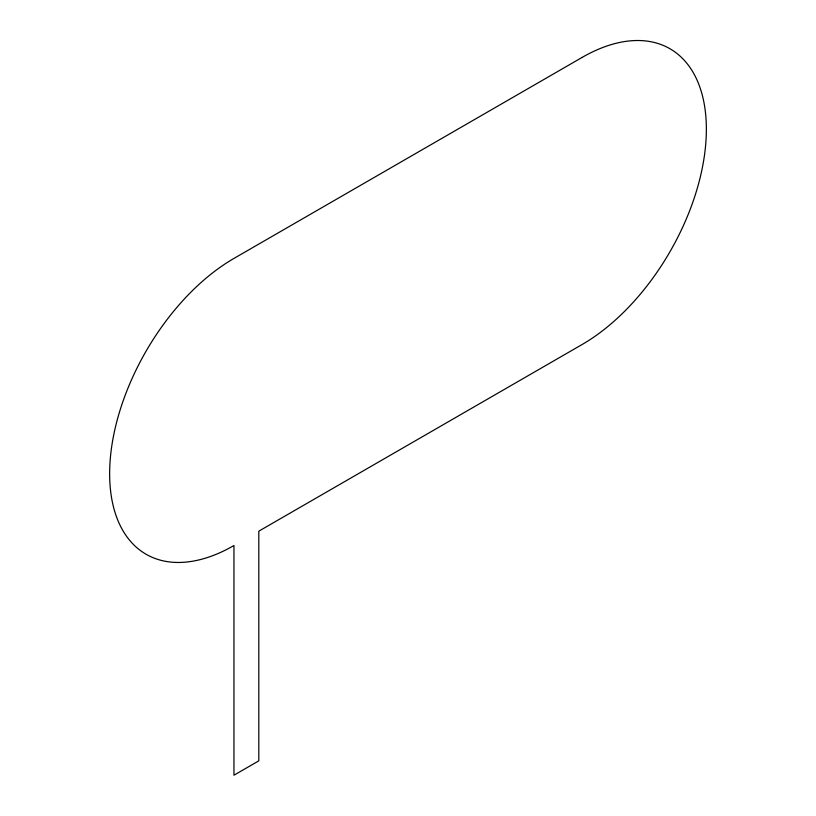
<?xml version="1.0" encoding="UTF-8"?>
<svg xmlns="http://www.w3.org/2000/svg" width="816" height="816" viewBox="0 0 816 816"><rect width="100%" height="100%" fill="white"/><g stroke="black" fill="none" stroke-linecap="round" stroke-linejoin="round"><path stroke-width="1.22" d="M582.043 57.457L233.957 258.417A175.807 101.5 -60 0 0 109.64 473.749A175.807 101.5 -60 0 0 233.957 545.516L233.957 775.2L258.815 760.849L258.815 531.165L582.043 344.556A175.807 101.5 -60 0 0 706.36 129.234A175.807 101.5 -60 0 0 582.043 57.457"/></g></svg>
